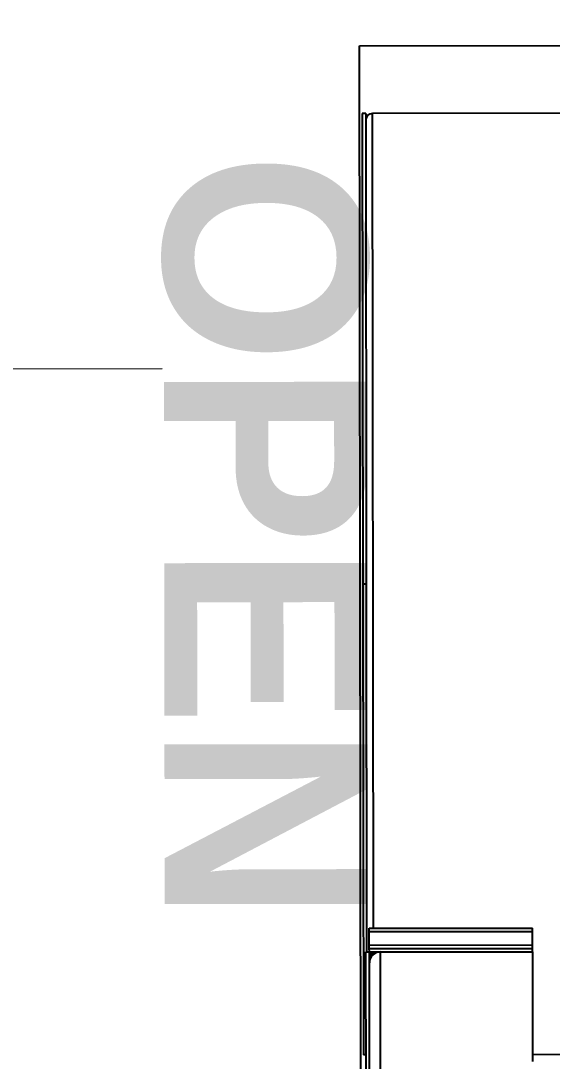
# Model space of a CAD drawing. Header units: feet. Extents: x -99009 to 3252343, y -11094690 to 9035152.
# Drawn here: x 2513820 to 2514605, y -1992440 to -1990904 of the extents above; entities that cross this region are included whole.
import ezdxf

# ---------------------------------------------------------------- set-up
doc = ezdxf.new("R2010")
doc.units = ezdxf.units.FT
for name, color, linetype in [('1', 1, 'Continuous'), ('JOB', 4, 'Continuous'), ('K-LINE', 7, 'Continuous')]:
    doc.layers.add(name, color=color, linetype=linetype)
doc.styles.get("Standard").update_dxf_attribs({"font": 'GOTHICB.TTF'})
doc.dimstyles.new('LGB VVP', dxfattribs={"dimtxt": 3, "dimasz": 3, "dimexe": 1, "dimexo": 1, "dimgap": 1, "dimtad": 1, "dimtoh": 1, "dimdec": 4, "dimzin": 12, "dimdsep": 46, "dimtxsty": 'Standard', "dimcen": 0, "dimclrd": 2, "dimclre": 1, "dimclrt": 3, "dimadec": 0, "dimazin": 3, "dimtfac": 1, "dimtdec": 4, "dimtofl": 0, "dimtmove": 0, "dimatfit": 3, "dimfxl": 1, "dimtolj": 1, "dimtzin": 0, "dimlwd": 13, "dimlwe": 13, "dimarcsym": 0})

# ---------------------------------------------------------------- blocks, each defined once
blk = doc.blocks.new('furnace')
at = {"layer": 'K-LINE', "color": 7, "linetype": 'Continuous', "lineweight": 25}
for p, q in [((120200.7, 48654.2), (120200.7, 48014.2)), ((121590.7, 48654.2), (121590.7, 48249.2)), ((121403.7, 48008.2), (121403.7, 48249.2)), ((121408.7, 48249.2), (121403.7, 48249.2)), ((121408.7, 48008.2), (121408.7, 48249.2)), ((121428.7, 48249.2), (121408.7, 48249.2)), ((121428.7, 48008.2), (121428.7, 48249.2)), ((121433.7, 48249.2), (121428.7, 48249.2)), ((121433.7, 48008.2), (121433.7, 48249.2)), ((121438.7, 48249.2), (121433.7, 48249.2)), ((121438.7, 48249.2), (121600.7, 48249.2)), ((121438.7, 48024.2), (121438.7, 48249.2)), ((121438.7, 48024.2), (122000.7, 48024.2)), ((121438.7, 48008.2), (121438.7, 48024.2)), ((121403.7, 48014.2), (120200.7, 48014.2)), ((121408.7, 48008.2), (121403.7, 48008.2)), ((121428.7, 48008.2), (121408.7, 48008.2)), ((121433.7, 48008.2), (121428.7, 48008.2)), ((121438.7, 48008.2), (121433.7, 48008.2)), ((121440.7, 48014.2), (121438.7, 48014.2)), ((122000.7, 48008.2), (121438.7, 48008.2)), ((121438.7, 48003.2), (121438.7, 48008.2)), ((121440.7, 48016.4), (121440.7, 48014.2)), ((121440.7, 48008.2), (121440.7, 48014.2)), ((121447, 48010.2), (121440.7, 48010.2)), ((120200.7, 48004.2), (120895.7, 48004.2)), ((120200.7, 48004.2), (120200.7, 47999.2)), ((120200.7, 47999.2), (120895.7, 47999.2)), ((120895.7, 48004.2), (120895.7, 47999.2)), ((120895.7, 48004.2), (121438.7, 48004.2)), ((120895.7, 47999.2), (121590.7, 47999.2)), ((122000.7, 48003.2), (121438.7, 48003.2)), ((121590.7, 48003.2), (121590.7, 47999.2))]:
    blk.add_line(p, q, dxfattribs=at)
for centre, radius in [((121454.7, 48024.2), 16), ((120210.7, 48014.2), 10)]:
    blk.add_arc(centre, radius, 180, 270, dxfattribs=at)

msp = doc.modelspace()

# ---------------------------------------------------------------- linework, layer by layer
at = {"layer": '1'}
msp.add_arc((2520410.24778, -1978395.99612), 100000, 84.1346387202, 194.3871675539, dxfattribs=at)
at = {"layer": 'JOB'}
for p, q in [((2514320.42106, -1990941.17048), (2520250.65207, -1990934.43749)), ((2514331.32378, -2000543.98723), (2514320.42106, -1990941.17048))]:
    msp.add_line(p, q, dxfattribs=at)

# ---------------------------------------------------------------- block references
at = {"layer": 'JOB', "rotation": 270.0650517140735}
msp.add_blockref('furnace', (2466188.9242, -1870894.97808), dxfattribs=at)

# ---------------------------------------------------------------- texts
at = {"layer": 'K-LINE', "insert": (2514331.27438, -1991098.25949), "char_height": 300, "width": 2495.2996665, "attachment_point": 1, "rotation": 270.06505171}
msp.add_mtext('OPEN', dxfattribs=at)

# ---------------------------------------------------------------- leaders
at = {"layer": 'JOB'}
msp.add_leader([(2513418.0174, -1991418.45652), (2514028.92161, -1991417.76292)], dimstyle='LGB VVP', dxfattribs=at)

doc.saveas('drawing.dxf')
